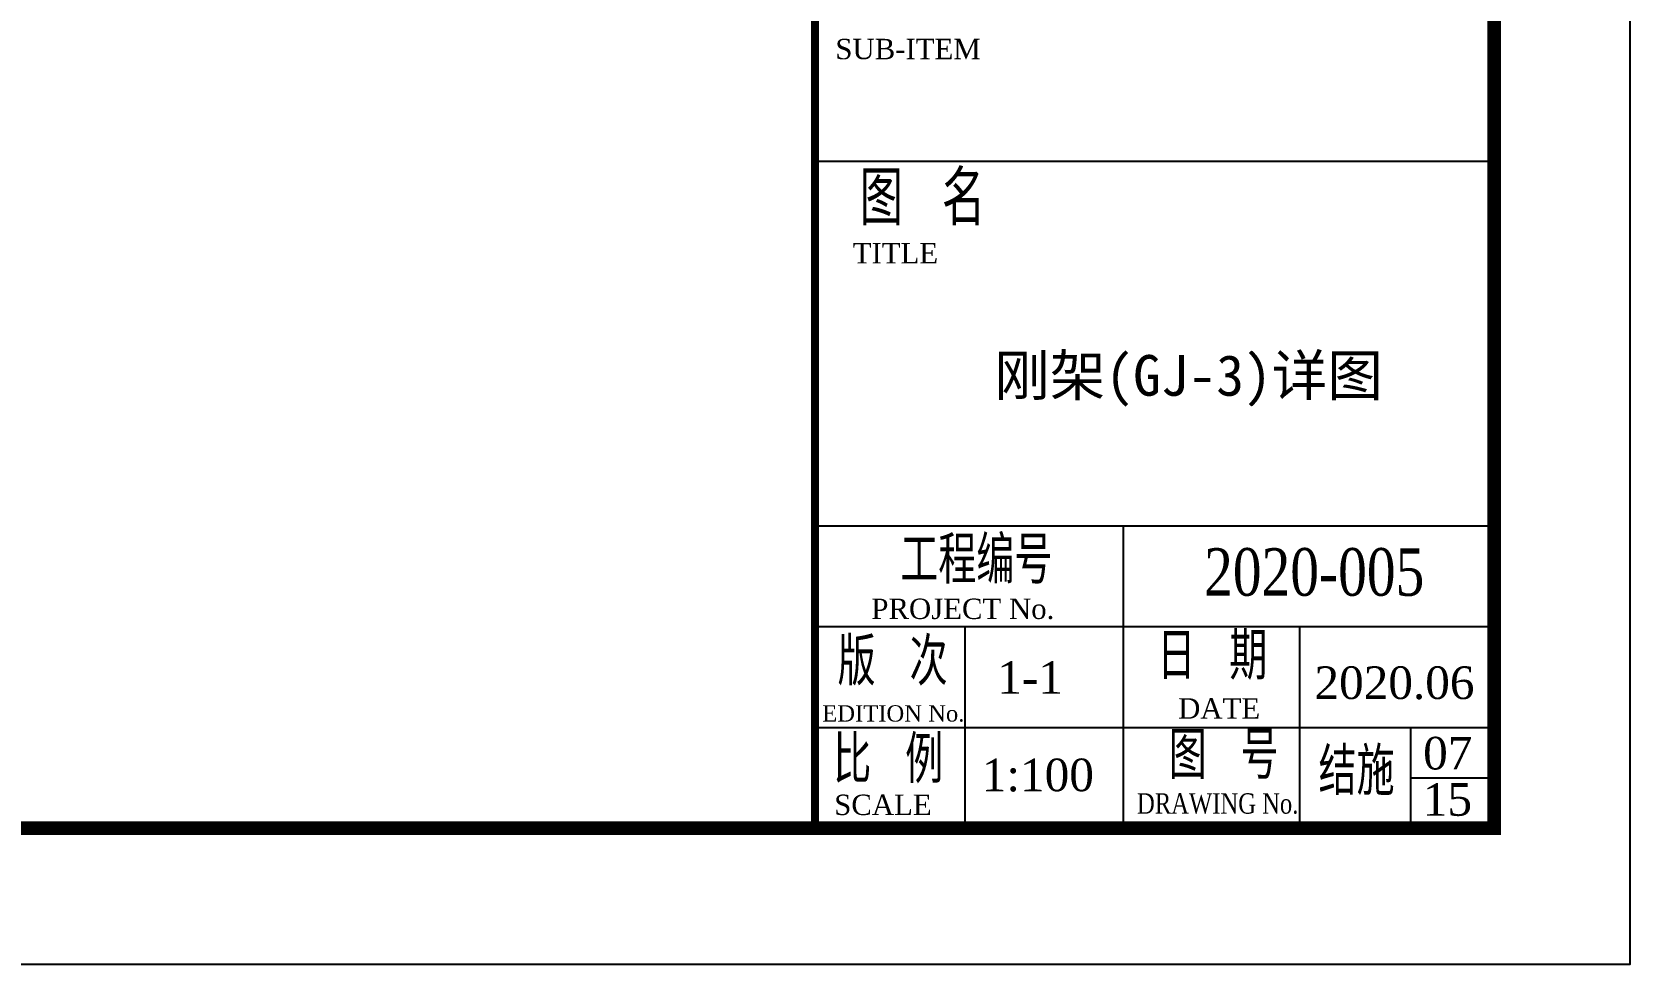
# Model space of a CAD drawing. Extents: x 14207793 to 14719554, y -1675802 to -1228715.
# Drawn here: x 14599489 to 14611255, y -1362692 to -1355831 of the extents above; entities that cross this region are included whole.
import ezdxf
from ezdxf.enums import TextEntityAlignment as Align

# ---------------------------------------------------------------- set-up
doc = ezdxf.new("R2010")
doc.units = 0
doc.header["$LTSCALE"] = 500
doc.header["$MEASUREMENT"] = 0
doc.layers.get('0').update_dxf_attribs({"linetype": 'CONTINUOUS'})
doc.layers.add('PUB_TITLE', color=4, linetype='CONTINUOUS')
doc.layers.add('TEXT', color=7, linetype='CONTINUOUS')
doc.styles.add('GHF', font='TIMES.TTF')
doc.styles.add('GL-H', font='simhei.ttf')
doc.styles.add('HZ', font='txt', dxfattribs={"width": 0.8, "bigfont": 'hztxt'})

msp = doc.modelspace()

# ---------------------------------------------------------------- linework, layer by layer
at = {"color": 4, "const_width": 59.39}
msp.add_lwpolyline([(14610255, -1361692.5), (14605255, -1361692.5), (14605255, -1329433.58), (14610255, -1329433.58)], close=True, dxfattribs=at)
at = {"layer": 'PUB_TITLE'}
for p, q in [((14605255, -1356781.41), (14610255, -1356781.41, -1000)), ((14605255, -1359465.45, 2295.35), (14610255, -1359465.45, 1295.35)), ((14607522.07, -1359465.45, 1295.35), (14607522.07, -1361692.5, 1295.35)), ((14605255, -1360207.8, 2295.35), (14610255, -1360207.8, 1295.35)), ((14606356.6, -1360207.8, 1295.35), (14606356.6, -1361692.5, 1295.35)), ((14608820.24, -1360207.8, 1295.35), (14608820.24, -1361692.5, 1295.35)), ((14605255, -1360950.15, 2295.35), (14610255, -1360950.15, 1295.35)), ((14609637.64, -1360950.15, 1295.35), (14609637.64, -1361692.5, 1295.35)), ((14609637.64, -1361321.32, 1295.35), (14610255, -1361321.32, 1295.35))]:
    msp.add_line(p, q, dxfattribs=at)
msp.add_lwpolyline([(14551855, -1362692.5), (14611255, -1362692.5), (14611255, -1320692.5), (14551855, -1320692.5)], close=True, dxfattribs=at)
for points, const_width in [([(14554355, -1361692.5), (14610255, -1361692.5), (14610255, -1321692.5), (14554355, -1321692.5)], 100), ([(14605255, -1351584.05), (14610255, -1351584.05), (14610255, -1361692.5), (14605255, -1361692.5)], 59.39)]:
    msp.add_lwpolyline(points, close=True, dxfattribs=dict(at, const_width=const_width))

# ---------------------------------------------------------------- texts
at = {"color": 2, "style": 'GHF'}
for s, height, p in [('SUB-ITEM', 150, (14605404.13, -1356031.46, -1000)), ('TITLE', 150, (14605531.92, -1357534.51, -1000)), ('PROJECT No.', 150, (14605669.17, -1360152.39, 1295.35)), ('1-1', 240, (14606596.7, -1360702.59, 10295.35)), ('2020.06', 240, (14608931.51, -1360741.3, 5295.35)), ('DATE', 150, (14607927.91, -1360885.85, 1295.35)), ('EDITION No.', 120, (14605307.24, -1360907.6, 2295.35)), ('07', 240, (14609731.86, -1361260.35, 1295.35)), ('1:100', 240, (14606481.97, -1361420.37, 10295.35)), ('SCALE', 150, (14605395.67, -1361595.38, 1295.35)), ('15', 240, (14609729.28, -1361600.72, 10295.35))]:
    msp.add_text(s, height=height, dxfattribs=at).set_placement(p)
at = {"color": 2, "width": 0.8}
for s, height, style, p in [('图 名', 400, 'HZ', (14605582.88, -1357254.28, -27.76)), ('工程编号', 350, 'HZ', (14605882.12, -1359892.43, 1224.16)), ('2020-005', 350, 'GHF', (14608119.2, -1359981.19, 5295.35)), ('版 次', 350, 'HZ', (14605420.65, -1360640.42, 1224.16)), ('日 期', 350, 'HZ', (14607774.57, -1360599.09, 1295.35)), ('图 号', 350, 'HZ', (14607857.9, -1361329.63, 1295.35)), ('比 例', 350, 'HZ', (14605388.62, -1361361.66, 1224.16)), ('结施', 350, 'HZ', (14608961.57, -1361448.63, 1295.35)), ('DRAWING No.', 150, 'GHF', (14607625.2, -1361585.53, 1295.35))]:
    msp.add_text(s, height=height, dxfattribs=dict(at, style=style)).set_placement(p)
at = {"layer": 'TEXT', "color": 6, "style": 'GL-H'}
msp.add_text('刚架(GJ-3)详图', height=300, dxfattribs=at).set_placement((14609435.04, -1358358.98, 691.86), align=Align.MIDDLE_RIGHT)

doc.saveas('drawing.dxf')
